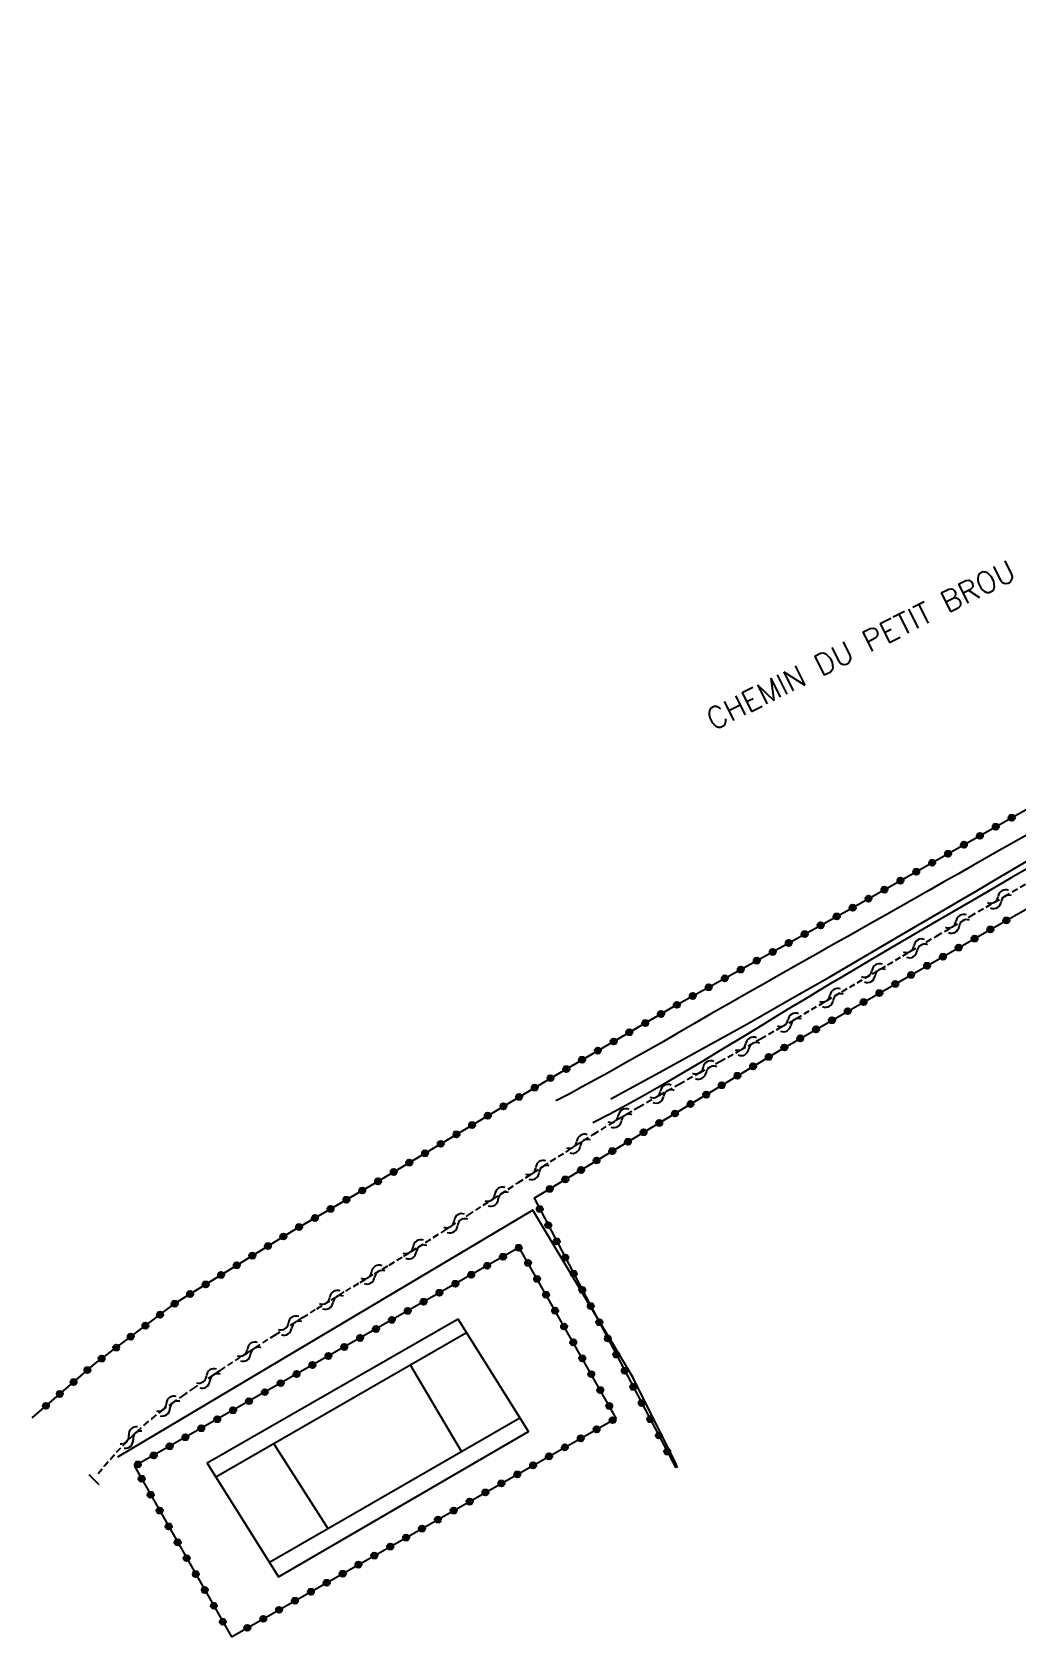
# Model space of a CAD drawing. Header units: millimetres. Extents: x 174998 to 176001, y 162000 to 163001.
# Drawn here: x 175754.4 to 175835.3, y 162211 to 162342.7 of the extents above; entities that cross this region are included whole.
import ezdxf

# ---------------------------------------------------------------- set-up
doc = ezdxf.new("R2010")
doc.units = ezdxf.units.MM
doc.linetypes.add('DASHED', pattern=[0.75, 0.5, -0.25])
doc.layers.get('0').update_dxf_attribs({"linetype": 'CONTINUOUS'})
for name, color, linetype in [('W0071', 7, 'CONTINUOUS'), ('W0120', 7, 'CONTINUOUS'), ('W0211', 2, 'CONTINUOUS'), ('W0300', 7, 'CONTINUOUS'), ('W0322', 7, 'CONTINUOUS'), ('W0323', 7, 'CONTINUOUS'), ('W0333', 7, 'CONTINUOUS'), ('W0501', 5, 'DASHED'), ('W0989', 7, 'CONTINUOUS')]:
    doc.layers.add(name, color=color, linetype=linetype)
doc.styles.get("Standard").update_dxf_attribs({"font": 'romans.shx', "width": 0.85})

# ---------------------------------------------------------------- blocks, each defined once
blk = doc.blocks.new('t323o')
at = {"color": 0, "linetype": 'Continuous'}
for radius in [0.25, 0.15]:
    blk.add_circle((0, 0), radius, dxfattribs=at)
blk = doc.blocks.new('t322o')
at = {"color": 0, "linetype": 'Continuous'}
for radius in [0.25, 0.15]:
    blk.add_circle((0, 0), radius, dxfattribs=at)
blk = doc.blocks.new('t500o')
at = {"color": 0, "linetype": 'Continuous'}
for centre, start, end in [((-0.5, 0.625), 216.8699, 323.1301), ((0.5, -0.125), 36.8699, 143.1301), ((0.5, -0.625), 36.8699, 143.1301), ((-0.5, 0.125), 216.8699, 323.1301)]:
    blk.add_arc(centre, 0.625, start, end, dxfattribs=at)

msp = doc.modelspace()

# ---------------------------------------------------------------- linework, layer by layer
at = {"layer": 'W0071'}
for points in [[(175836.85, 162277.19), (175834.11, 162275.65), (175832.91, 162274.98), (175831.71, 162274.3), (175830.52, 162273.62), (175829.33, 162272.94), (175828.14, 162272.26), (175826.94, 162271.58), (175825.75, 162270.9), (175824.55, 162270.22), (175823.12, 162269.41), (175821.69, 162268.6), (175820.25, 162267.8), (175818.82, 162266.99), (175817.38, 162266.18), (175815.95, 162265.37), (175814.52, 162264.56), (175813.08, 162263.75), (175811.67, 162262.94), (175810.25, 162262.13), (175808.84, 162261.32), (175807.43, 162260.5), (175806.02, 162259.69), (175804.61, 162258.88), (175803.19, 162258.08), (175801.77, 162257.28), (175800.7, 162256.69), (175799.62, 162256.11), (175798.55, 162255.53), (175797.47, 162254.96)], [(175801.99, 162255.14), (175805.71, 162257.17), (175809.43, 162259.21), (175813.14, 162261.27), (175816.83, 162263.36), (175819.97, 162265.16), (175823.1, 162266.98), (175826.22, 162268.81), (175829.35, 162270.64), (175830.74, 162271.46), (175832.12, 162272.27), (175833.5, 162273.09), (175834.88, 162273.91), (175836.27, 162274.73)]]:
    msp.add_lwpolyline(points, dxfattribs=at)
at = {"layer": 'W0120'}
msp.add_lwpolyline([(175759.96, 162223.43), (175759.12, 162224.27)], dxfattribs=at)
at = {"layer": 'W0211'}
msp.add_lwpolyline([(175836.9, 162274.46), (175834.87, 162273.28), (175832.86, 162272.1), (175830.83, 162270.92), (175828.38, 162269.49), (175825.92, 162268.07), (175823.47, 162266.63), (175821.03, 162265.19), (175819.99, 162264.58), (175818.96, 162263.95), (175817.93, 162263.33), (175816.9, 162262.71), (175815.87, 162262.08), (175814.84, 162261.46), (175813.82, 162260.83), (175812.79, 162260.21), (175811.09, 162259.18), (175809.39, 162258.14), (175807.68, 162257.12), (175805.96, 162256.11), (175804.61, 162255.36), (175803.26, 162254.61), (175801.89, 162253.88), (175800.51, 162253.17)], dxfattribs=at)
at = {"layer": 'W0300'}
msp.add_lwpolyline([(175807.45, 162224.85), (175807.28, 162225.26), (175803.78, 162232.27), (175795.57, 162245.98), (175761.47, 162225.7)], dxfattribs=at)
at = {"layer": 'W0322'}
msp.add_lwpolyline([(175795.67, 162246.97), (175816.29, 162259.38), (175833.25, 162269.1), (175845.92, 162276.29), (175852.77, 162279.86), (175867.32, 162286.2), (175875.34, 162288.54), (175881.76, 162290.01), (175885.14, 162290.49)], dxfattribs=at)
at = {"layer": 'W0323'}
for points in [[(175754.44, 162228.95), (175759.62, 162233.4), (175766.27, 162238.4), (175775.93, 162244.35), (175782.78, 162248.31), (175797.13, 162256.89), (175807.18, 162262.73), (175821.62, 162270.71), (175838.61, 162280.3), (175847.45, 162284.77), (175854.18, 162288.37), (175860.45, 162290.97), (175867.93, 162293.79), (175873.97, 162295.97), (175880.1, 162297.97), (175883.01, 162298.92), (175886.21, 162300.23), (175889.51, 162301.57), (175892.88, 162303.97), (175895.53, 162307.48), (175897.9, 162312.38), (175900.52, 162318.91), (175910.67, 162342.72)], [(175795.67, 162246.97), (175807.31, 162224.84)]]:
    msp.add_lwpolyline(points, dxfattribs=at)
msp.add_lwpolyline([(175770.82, 162210.96), (175802.42, 162228.92), (175794.45, 162242.93), (175762.85, 162224.97)], close=True, dxfattribs=at)
at = {"layer": 'W0333'}
msp.add_lwpolyline([(175789.43, 162237.04), (175768.81, 162225.22), (175774.69, 162215.89), (175795.21, 162227.81)], close=True, dxfattribs=at)
for points in [[(175790.13, 162235.92), (175769.53, 162224.08)], [(175789.71, 162226.18), (175785.51, 162233.26)], [(175773.94, 162217.08), (175794.5, 162228.95)], [(175774.29, 162226.81), (175778.74, 162219.85)]]:
    msp.add_lwpolyline(points, dxfattribs=at)
at = {"layer": 'W0501'}
msp.add_lwpolyline([(175759.88, 162224.37), (175760.37, 162224.97), (175760.87, 162225.55), (175761.38, 162226.13), (175761.92, 162226.68), (175762.48, 162227.25), (175763.06, 162227.81), (175763.66, 162228.35), (175764.27, 162228.87), (175765.09, 162229.52), (175765.93, 162230.13), (175766.79, 162230.73), (175767.65, 162231.33), (175769.88, 162232.83), (175772.13, 162234.29), (175774.39, 162235.74), (175776.66, 162237.17), (175777.84, 162237.9), (175779.02, 162238.63), (175780.2, 162239.35), (175781.39, 162240.06), (175782.58, 162240.77), (175783.77, 162241.49), (175784.95, 162242.21), (175786.13, 162242.94), (175788.2, 162244.25), (175790.25, 162245.57), (175792.3, 162246.91), (175794.35, 162248.25), (175796.4, 162249.58), (175798.46, 162250.9), (175800.53, 162252.21), (175802.62, 162253.48), (175804.26, 162254.46), (175805.92, 162255.41), (175807.59, 162256.35), (175809.26, 162257.28), (175810.94, 162258.2), (175812.61, 162259.12), (175814.28, 162260.06), (175815.95, 162261.01), (175817.2, 162261.73), (175818.45, 162262.46), (175819.7, 162263.19), (175820.95, 162263.93), (175822.2, 162264.66), (175823.45, 162265.4), (175824.7, 162266.13), (175825.95, 162266.87), (175828.73, 162268.5), (175831.51, 162270.13), (175834.3, 162271.75), (175837.09, 162273.36)], dxfattribs=at)

# ---------------------------------------------------------------- block references
at = {"layer": 'W0322'}
for p, rotation in [((175834.46, 162269.78), 29.59271846905441), ((175833.15, 162269.04), 29.79504794485577), ((175830.55, 162267.55), 29.79504794485577), ((175831.85, 162268.29), 29.79504794485577), ((175827.95, 162266.06), 29.79504794485577), ((175829.25, 162266.8), 29.79504794485577), ((175825.34, 162264.57), 29.79504794485577), ((175826.64, 162265.31), 29.79504794485577), ((175824.04, 162263.82), 29.79504794485577), ((175821.44, 162262.33), 29.79504794485577), ((175822.74, 162263.08), 29.79504794485577), ((175818.83, 162260.84), 29.79504794485577), ((175820.14, 162261.59), 29.79504794485577), ((175816.23, 162259.35), 31.04705540172814), ((175817.53, 162260.1), 29.79504794485577), ((175814.95, 162258.58), 31.04705540172814), ((175812.38, 162257.03), 31.04705540172814), ((175813.66, 162257.8), 31.04705540172814), ((175809.81, 162255.48), 31.04705540172814), ((175811.09, 162256.25), 31.04705540172814), ((175807.24, 162253.93), 31.04705540172814), ((175808.52, 162254.71), 31.04705540172814), ((175805.95, 162253.16), 31.04705540172814), ((175803.38, 162251.61), 31.04705540172814), ((175804.67, 162252.39), 31.04705540172814), ((175800.81, 162250.07), 31.04705540172814), ((175802.1, 162250.84), 31.04705540172814), ((175799.53, 162249.29), 31.04705540172814), ((175796.96, 162247.74), 31.04705540172814), ((175798.24, 162248.52), 31.04705540172814)]:
    msp.add_blockref('t322o', p, dxfattribs=dict(at, rotation=rotation))
at = {"layer": 'W0323'}
for p, rotation in [((175834.9, 162278.21), 29.44810896416496), ((175832.29, 162276.73), 29.44810896416496), ((175833.59, 162277.47), 29.44810896416496), ((175829.68, 162275.26), 29.44810896416496), ((175830.98, 162276), 29.44810896416496), ((175827.06, 162273.78), 29.44810896416496), ((175828.37, 162274.52), 29.44810896416496), ((175825.76, 162273.05), 29.44810896416496), ((175823.14, 162271.57), 29.44810896416496), ((175824.45, 162272.31), 29.44810896416496), ((175820.53, 162270.11), 28.9274654596138), ((175821.84, 162270.83), 29.44810896416496), ((175817.9, 162268.66), 28.9274654596138), ((175819.21, 162269.38), 28.9274654596138), ((175815.28, 162267.2), 28.9274654596138), ((175816.59, 162267.93), 28.9274654596138), ((175813.96, 162266.48), 28.9274654596138), ((175811.34, 162265.03), 28.9274654596138), ((175812.65, 162265.75), 28.9274654596138), ((175808.71, 162263.58), 28.9274654596138), ((175810.02, 162264.3), 28.9274654596138), ((175806.1, 162262.1), 30.14179819818666), ((175807.4, 162262.85), 28.9274654596138), ((175803.5, 162260.6), 30.14179819818666), ((175804.8, 162261.35), 30.14179819818666), ((175802.21, 162259.84), 30.14179819818666), ((175799.61, 162258.34), 30.14179819818666), ((175800.91, 162259.09), 30.14179819818666), ((175797.02, 162256.83), 30.89206338900392), ((175798.32, 162257.58), 30.14179819818666), ((175794.44, 162255.29), 30.89206338900392), ((175795.73, 162256.06), 30.89206338900392), ((175793.16, 162254.52), 30.89206338900392), ((175790.58, 162252.98), 30.89206338900392), ((175791.87, 162253.75), 30.89206338900392), ((175788.01, 162251.44), 30.89206338900392), ((175789.3, 162252.21), 30.89206338900392), ((175786.72, 162250.67), 30.89206338900392), ((175784.15, 162249.13), 30.89206338900392), ((175785.43, 162249.9), 30.89206338900392), ((175781.56, 162247.61), 30.02798755051947), ((175782.86, 162248.36), 30.89206338900392), ((175778.96, 162246.1), 30.02798755051947), ((175780.26, 162246.85), 30.02798755051947), ((175796.14, 162246.08), 297.7530321953222), ((175777.67, 162245.35), 30.02798755051947), ((175796.84, 162244.76), 297.7530321953222), ((175775.08, 162243.83), 31.62206078177399), ((175776.37, 162244.6), 30.02798755051947), ((175797.53, 162243.43), 297.7530321953222), ((175772.53, 162242.26), 31.62206078177399), ((175773.81, 162243.04), 31.62206078177399), ((175793.12, 162242.17), 209.6152588079135), ((175794.42, 162242.91), 209.6152588079135), ((175798.23, 162242.1), 297.7530321953222), ((175771.25, 162241.47), 31.62206078177399), ((175791.82, 162241.43), 209.6152588079135), ((175795.18, 162241.66), 119.6174468250346), ((175798.93, 162240.77), 297.7530321953222), ((175768.7, 162239.9), 31.62206078177399), ((175769.97, 162240.68), 31.62206078177399), ((175789.21, 162239.95), 209.6152588079135), ((175790.51, 162240.69), 209.6152588079135), ((175795.92, 162240.35), 119.6174468250346), ((175799.63, 162239.45), 297.7530321953222), ((175766.15, 162238.31), 36.9180800535913), ((175767.42, 162239.11), 31.62206078177399), ((175786.6, 162238.47), 209.6152588079135), ((175787.9, 162239.21), 209.6152588079135), ((175796.66, 162239.05), 119.6174468250346), ((175764.95, 162237.41), 36.9180800535913), ((175783.99, 162236.98), 209.6152588079135), ((175785.3, 162237.72), 209.6152588079135), ((175797.4, 162237.74), 119.6174468250346), ((175800.33, 162238.12), 297.7530321953222), ((175762.55, 162235.61), 36.9180800535913), ((175763.75, 162236.51), 36.9180800535913), ((175781.38, 162235.5), 209.6152588079135), ((175782.69, 162236.24), 209.6152588079135), ((175798.14, 162236.44), 119.6174468250346), ((175801.03, 162236.79), 297.7530321953222), ((175761.35, 162234.71), 36.9180800535913), ((175780.08, 162234.76), 209.6152588079135), ((175798.89, 162235.14), 119.6174468250346), ((175801.73, 162235.46), 297.7530321953222), ((175758.99, 162232.86), 40.73710522105756), ((175760.15, 162233.81), 36.9180800535913), ((175777.47, 162233.28), 209.6152588079135), ((175778.78, 162234.02), 209.6152588079135), ((175799.63, 162233.83), 119.6174468250346), ((175802.42, 162234.14), 297.7530321953222), ((175757.85, 162231.88), 40.73710522105756), ((175774.86, 162231.79), 209.6152588079135), ((175776.17, 162232.54), 209.6152588079135), ((175800.37, 162232.53), 119.6174468250346), ((175803.12, 162232.81), 297.7530321953222), ((175756.72, 162230.9), 40.73710522105756), ((175772.26, 162230.31), 209.6152588079135), ((175773.56, 162231.05), 209.6152588079135), ((175801.11, 162231.22), 119.6174468250346), ((175803.82, 162231.48), 297.7530321953222), ((175755.58, 162229.93), 40.73710522105756), ((175770.95, 162229.57), 209.6152588079135), ((175801.85, 162229.92), 119.6174468250346), ((175804.52, 162230.15), 297.7530321953222), ((175768.34, 162228.09), 209.6152588079135), ((175769.65, 162228.83), 209.6152588079135), ((175800.81, 162228), 29.61525880791352), ((175802.12, 162228.75), 29.61525880791352), ((175805.22, 162228.83), 297.7530321953222), ((175765.74, 162226.61), 209.6152588079135), ((175767.04, 162227.35), 209.6152588079135), ((175798.2, 162226.52), 29.61525880791352), ((175799.51, 162227.26), 29.61525880791352), ((175805.92, 162227.5), 297.7530321953222), ((175763.13, 162225.12), 209.6152588079135), ((175764.43, 162225.86), 209.6152588079135), ((175795.59, 162225.04), 29.61525880791352), ((175796.9, 162225.78), 29.61525880791352), ((175806.61, 162226.17), 297.7530321953222), ((175763.44, 162223.94), 299.6174468250346), ((175794.29, 162224.3), 29.61525880791352), ((175764.18, 162222.63), 299.6174468250346), ((175791.68, 162222.82), 29.61525880791352), ((175792.99, 162223.56), 29.61525880791352), ((175764.92, 162221.33), 299.6174468250346), ((175789.07, 162221.33), 29.61525880791352), ((175790.38, 162222.07), 29.61525880791352), ((175765.66, 162220.03), 299.6174468250346), ((175786.47, 162219.85), 29.61525880791352), ((175787.77, 162220.59), 29.61525880791352), ((175766.4, 162218.72), 299.6174468250346), ((175783.86, 162218.37), 29.61525880791352), ((175785.16, 162219.11), 29.61525880791352), ((175767.14, 162217.42), 299.6174468250346), ((175782.55, 162217.63), 29.61525880791352), ((175767.89, 162216.11), 299.6174468250346), ((175779.95, 162216.14), 29.61525880791352), ((175781.25, 162216.89), 29.61525880791352), ((175768.63, 162214.81), 299.6174468250346), ((175777.34, 162214.66), 29.61525880791352), ((175778.64, 162215.4), 29.61525880791352), ((175769.37, 162213.51), 299.6174468250346), ((175774.73, 162213.18), 29.61525880791352), ((175776.03, 162213.92), 29.61525880791352), ((175770.11, 162212.2), 299.6174468250346), ((175773.43, 162212.44), 29.61525880791352), ((175772.12, 162211.7), 29.61525880791352)]:
    msp.add_blockref('t323o', p, dxfattribs=dict(at, rotation=rotation))
at = {"layer": 'W0501'}
for p, rotation in [((175833.91, 162271.53), 30.23503481680055), ((175830.46, 162269.51), 30.39004072781119), ((175827, 162267.49), 30.3541794566529), ((175823.55, 162265.46), 30.46719088014498), ((175820.11, 162263.43), 30.48974352956726), ((175816.65, 162261.41), 30.02190143551492), ((175813.18, 162259.44), 29.2103991752713), ((175809.68, 162257.5), 28.86331013729933), ((175806.18, 162255.55), 29.36097401977402), ((175802.72, 162253.54), 30.61675760715683), ((175799.32, 162251.44), 32.16411756522603), ((175795.95, 162249.29), 33.06028745499572), ((175792.6, 162247.1), 33.18105758528866), ((175789.25, 162244.92), 32.76775803257782), ((175785.87, 162242.78), 31.7642188811323), ((175782.45, 162240.7), 31.01083504757407), ((175779.03, 162238.63), 31.21194621287157), ((175775.63, 162236.52), 32.26259774570911), ((175772.26, 162234.37), 32.55154396945627), ((175768.91, 162232.18), 33.97595179156171), ((175765.62, 162229.91), 36.15065821767841), ((175762.56, 162227.33), 43.80953591833603)]:
    msp.add_blockref('t500o', p, dxfattribs=dict(at, rotation=rotation))

# ---------------------------------------------------------------- texts
at = {"layer": 'W0989'}
msp.add_text('CHEMIN DU PETIT BROU', height=1.75, rotation=26.5938, dxfattribs=at).set_placement((175810.39, 162285.35))

doc.saveas('drawing.dxf')
